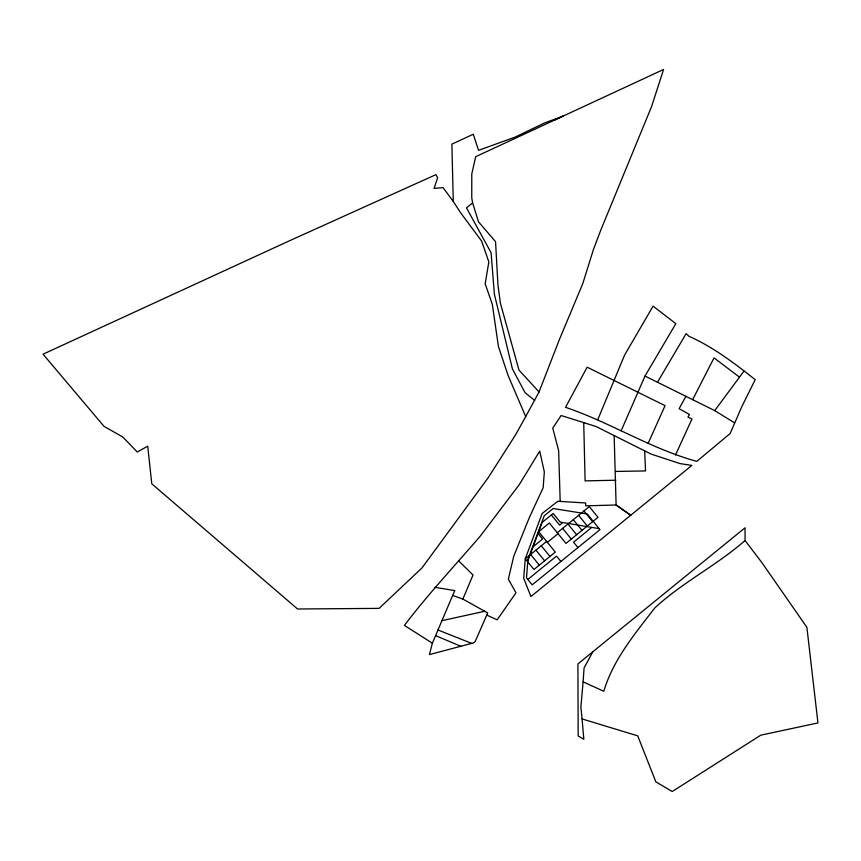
<?xml version="1.0" encoding="UTF-8"?>
<svg xmlns="http://www.w3.org/2000/svg" width="861" height="861" viewBox="0 0 861 861"><rect width="100%" height="100%" fill="white"/><g stroke="black" fill="none" stroke-linecap="round" stroke-linejoin="round"><path stroke-width="1.29" d="M453.284 201.463L443.017 187.59L434.062 188.441L437.668 177.732L435.881 174.654L287.596 241.64L43.05 354.183L104.009 426.346L122.811 437.033L137.297 452.014L147.726 446.17L151.773 483.807L297.562 608.996L379.109 608.372L421.922 568.002L488.058 477.92L515.836 434.385L525.694 416.573L508.076 375.418L498.411 346.402L492.298 304.277L485.163 283.764L488.854 261.927L481.59 241.026L460.603 212.753L453.284 201.463L451.874 144.142L473.27 134.262L478.555 150.341L515.061 137.125L544.776 122.865L562.976 116.138L554.301 120.196M583.101 681.88L584.092 667.921L592.842 651.755L745.045 527.804L745.066 540.525L761.781 562.448L806.886 627.314L817.95 722.928L760.844 735.154L672.215 791.528L655.824 781.799L637.721 735.843L582.079 718.935L580.874 707.129L583.101 681.88L603.798 691.265C613.215 659.526 634.934 633.771 654.79 607.952C682.386 582.359 716.707 565.419 745.066 540.525M432.362 643.199L429.413 654.597L473.518 642.898L475.164 641.574L487.703 612.914L462.863 599.062L452.649 595.457L432.362 643.199L404.412 625.409C428.068 594.198 454.899 565.623 480.32 536.069L519.248 484.689L539.739 451.099L544.335 471.914L543.151 487.724L529.332 517.59L513.769 556.163L508.345 579.152L515.976 592.809L497.141 619.845L486.788 615.088M527.879 560.683L542.129 522.433L553.16 513.447L560.188 522.078L599.181 528.643M539.051 391.938L559.09 340.31L582.8 283.538L593.477 249.399L600.827 230.016L651.626 106.452L663.573 69.472L475.724 156.67L471.785 173.911L471.753 197.836L472.635 202.927L478.479 221.761L495.549 241.693L497.938 284.862L500.424 303.276L518.979 370.101L539.051 391.938L525.694 416.573M648.215 443.178L665.058 405.649L587.148 367.184L565.537 407.328C610.46 422.493 650.959 448.872 696.818 461.367L730.117 433.546L741.988 406.306L755.205 379.658C734.411 363.224 713.274 347.08 688.875 336.242L686.152 333.605L657.47 382.23M597.771 419.684L624.537 355.206L653.09 306.139L675.831 323.65L644.997 376.053L621.147 430.812M462.863 599.062L473.023 574.997L459.01 561.2M452.649 595.457L454.802 590.614L434.977 587.31M675.444 455.071L691.932 419.059L687.961 417.068L689.403 414.453L679.125 408.695L685.905 396.329M692.642 399.665L714.027 357.885L739.491 377.15M644.997 376.053L714.705 410.6L743.947 371.145M592.842 651.755L577.914 663.971L578.162 736.004L583.823 739.298L582.079 718.935M533.056 546.8L542.57 539.04L538.017 533.454M562.857 522.509L559.65 525.124L551.341 514.932M546.606 541.429L525.264 558.821L523.692 578.237L530.914 596.555L691.857 465.414L679.953 463.573L650.991 454.048L596.124 426.539L561.124 415.508L552.762 428.111L558.649 450.658L560.188 501.436M557.282 532.733L589.301 506.645L597.997 517.321L565.978 543.409L549.35 523.004L538.674 531.7L555.302 552.105L533.96 569.498L525.264 558.821L542.15 513.49L557.799 501.285L585.631 502.975L585.738 505.837L616.11 504.987L630.683 515.265L616.11 504.987L614.151 435.515M547.37 542.365L558.046 533.669M527.825 579.464L556.486 556.109L560.877 561.49M591.679 527.438L573.566 542.193L577.946 547.574M472.635 202.927L466.468 207.856L491.082 252.703L494.386 294.225L512.424 368.917L525.038 392.627L534.724 400.494M442.08 620.641L484.732 611.256M615.863 480.201L585.103 480.89L583.736 422.912M615.701 471.451L645.546 470.924L644.663 450.69M438.055 630.004L471.688 643.382M435.72 635.676L460.775 646.267M714.705 410.6L734.584 422.859M583.962 510.993L592.659 521.669M578.624 515.341L587.32 526.017M573.286 519.689L581.982 530.365M567.948 524.037L576.644 534.713M562.62 528.385L571.317 539.061M541.268 545.777L549.964 556.454M535.94 550.125L544.636 560.802M530.602 554.473L539.298 565.15M527.976 559.424L526.48 577.817L532.206 584.845L599.977 529.623L587.234 513.974L553.171 508.517L544.227 515.814L527.976 559.424"/></g></svg>
